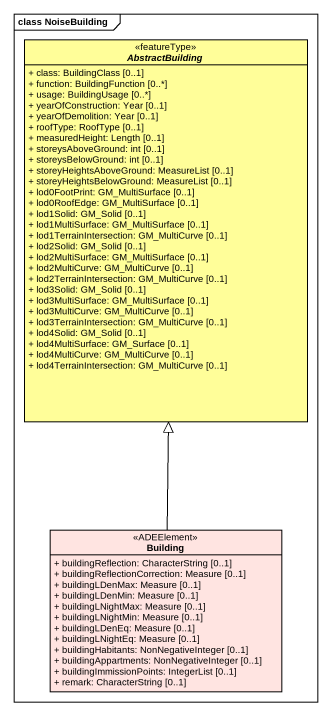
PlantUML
@startuml
mainframe class NoiseBuilding
hide circle
hide empty members
skinparam classAttributeIconSize 0
abstract class AbstractBuilding <<featureType>> #FFFE99 {
  + class: BuildingClass [0..1]
  + function: BuildingFunction [0..*]
  + usage: BuildingUsage [0..*]
  + yearOfConstruction: Year [0..1]
  + yearOfDemolition: Year [0..1]
  + roofType: RoofType [0..1]
  + measuredHeight: Length [0..1]
  + storeysAboveGround: int [0..1]
  + storeysBelowGround: int [0..1]
  + storeyHeightsAboveGround: MeasureList [0..1]
  + storeyHeightsBelowGround: MeasureList [0..1]
  + lod0FootPrint: GM_MultiSurface [0..1]
  + lod0RoofEdge: GM_MultiSurface [0..1]
  + lod1Solid: GM_Solid [0..1]
  + lod1MultiSurface: GM_MultiSurface [0..1]
  + lod1TerrainIntersection: GM_MultiCurve [0..1]
  + lod2Solid: GM_Solid [0..1]
  + lod2MultiSurface: GM_MultiSurface [0..1]
  + lod2MultiCurve: GM_MultiCurve [0..1]
  + lod2TerrainIntersection: GM_MultiCurve [0..1]
  + lod3Solid: GM_Solid [0..1]
  + lod3MultiSurface: GM_MultiSurface [0..1]
  + lod3MultiCurve: GM_MultiCurve [0..1]
  + lod3TerrainIntersection: GM_MultiCurve [0..1]
  + lod4Solid: GM_Solid [0..1]
  + lod4MultiSurface: GM_Surface [0..1]
  + lod4MultiCurve: GM_MultiCurve [0..1]
  + lod4TerrainIntersection: GM_MultiCurve [0..1]
}
class Building <<ADEElement>> #FFE4E1 {
  + buildingReflection: CharacterString [0..1]
  + buildingReflectionCorrection: Measure [0..1]
  + buildingLDenMax: Measure [0..1]
  + buildingLDenMin: Measure [0..1]
  + buildingLNightMax: Measure [0..1]
  + buildingLNightMin: Measure [0..1]
  + buildingLDenEq: Measure [0..1]
  + buildingLNightEq: Measure [0..1]
  + buildingHabitants: NonNegativeInteger [0..1]
  + buildingAppartments: NonNegativeInteger [0..1]
  + buildingImmissionPoints: IntegerList [0..1]
  + remark: CharacterString [0..1]
}
Building -up-|> AbstractBuilding
@enduml
